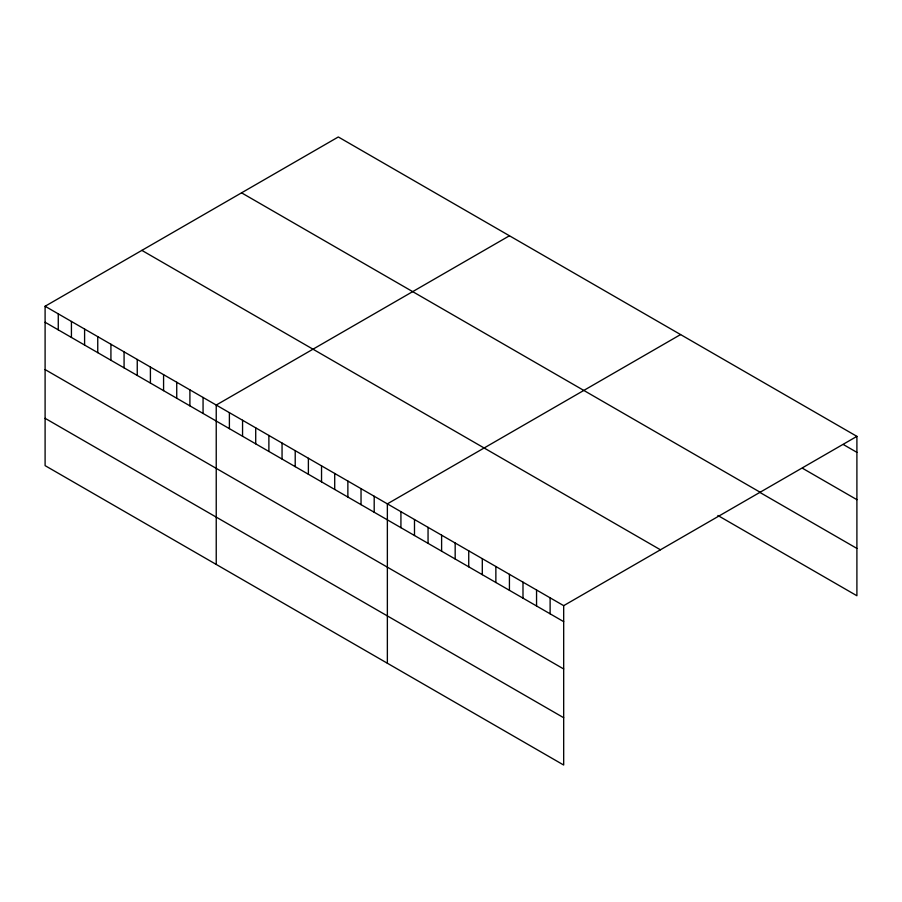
<?xml version="1.0" encoding="UTF-8"?>
<svg xmlns="http://www.w3.org/2000/svg" width="902" height="902" viewBox="0 0 902 902"><rect width="100%" height="100%" fill="white"/><g stroke="black" fill="none" stroke-linecap="round" stroke-linejoin="round"><path stroke-width="1.35" d="M45.1 306.252L563.682 605.659L563.682 765.031L45.1 465.635L45.1 306.252L338.318 136.969L856.9 436.365L856.9 595.748L717.879 515.482M509.45 235.772L216.232 405.054L216.232 564.438M680.582 334.563L387.364 503.857L387.364 663.241M563.682 605.659L856.9 436.365M843.336 444.528L856.9 452.353M802.645 468.352L856.9 499.674M241.556 192.836L760.138 492.233M759.698 492.312L856.9 548.427M141.862 250.384L660.444 549.792M45.1 322.251L563.682 621.647M45.1 369.572L563.682 668.968M45.1 418.314L563.682 717.721M550.119 597.823L550.119 613.822M536.555 589.998L536.555 605.986M522.991 582.162L522.991 598.161M509.427 574.337L509.427 590.325M495.863 566.501L495.863 582.5M482.299 558.676L482.299 574.664M468.736 550.84L468.736 566.839M455.172 543.015L455.172 559.003M441.608 535.179L441.608 551.178M428.055 527.354L428.055 543.342M414.492 519.518L414.492 535.517M400.928 511.693L400.928 527.681M374.195 496.258L374.195 512.257M361.037 488.658L361.037 504.646M347.868 481.059L347.868 497.047M334.71 473.46L334.71 489.448M321.54 465.86L321.54 481.848M308.383 458.261L308.383 474.249M295.213 450.662L295.213 466.65M282.055 443.062L282.055 459.05M268.886 435.452L268.886 451.451M255.717 427.852L255.717 443.852M242.559 420.253L242.559 436.252M229.39 412.654L229.39 428.653M203.063 397.455L203.063 413.454M189.905 389.856L189.905 405.855M176.736 382.256L176.736 398.256M163.578 374.657L163.578 390.645M150.409 367.058L150.409 383.046M137.251 359.458L137.251 375.446M124.081 351.859L124.081 367.847M110.923 344.26L110.923 360.248M97.754 336.66L97.754 352.648M84.596 329.061L84.596 345.049M71.427 321.45L71.427 337.449M58.269 313.851L58.269 329.85"/></g></svg>
